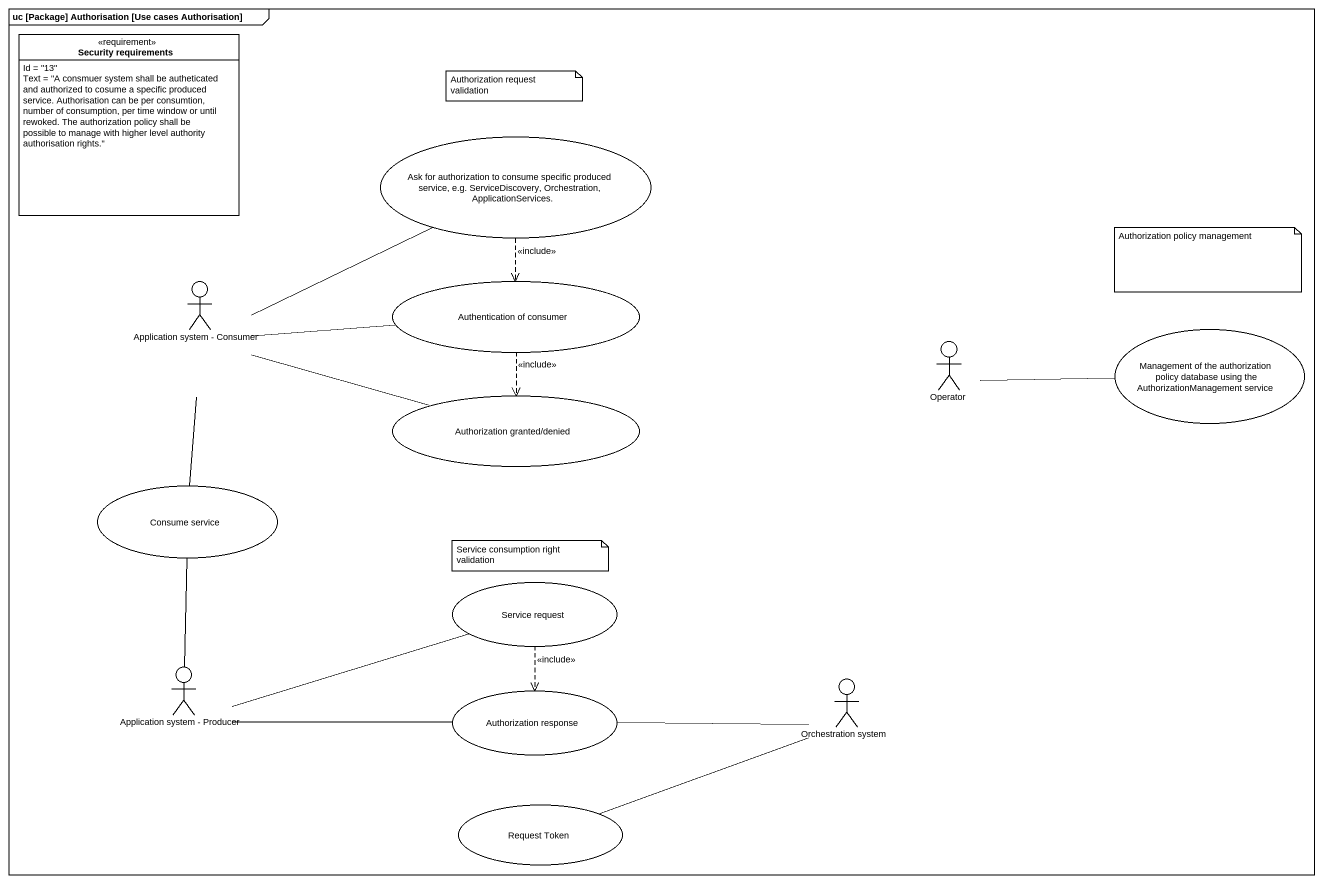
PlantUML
@startuml
mainframe uc [Package] Authorisation [Use cases Authorisation]
allowmixing
hide circle
hide empty members
class "Security requirements" as Security_requirements <<requirement>> {
  Id = "13"
  Text = "A consmuer system shall be autheticated and authorized to cosume a specific produced service. Authorisation can be per consumtion, number of consumption, per time window or until rewoked. The authorization policy shall be possible to manage with higher level authority authorisation rights."
}
usecase "Ask for authorization to consume specific produced service, e.g. ServiceDiscovery, Orchestration, ApplicationServices." as Ask_for_authorization_to
actor "Application system - Consumer" as Application_system_Consumer
usecase "Authentication of consumer" as Authentication_of_consumer
usecase "Management of the authorization policy database using the AuthorizationManagement service" as Management_of_the
actor Operator
usecase "Authorization granted/denied" as Authorization_granted_denied
usecase "Consume service" as Consume_service
usecase "Service request" as Service_request
actor "Application system - Producer" as Application_system_Producer
actor "Orchestration system" as Orchestration_system
usecase "Authorization response" as Authorization_response
usecase "Request Token" as Request_Token
Ask_for_authorization_to ..> Authentication_of_consumer : <<include>>
Application_system_Consumer -right- Ask_for_authorization_to
Application_system_Consumer -- Consume_service
Authentication_of_consumer -left- Application_system_Consumer
Authentication_of_consumer ..> Authorization_granted_denied : <<include>>
Operator -right- Management_of_the
Authorization_granted_denied -left- Application_system_Consumer
Consume_service -- Application_system_Producer
Service_request -left- Application_system_Producer
Service_request ..> Authorization_response : <<include>>
Authorization_response -left- Application_system_Producer
Authorization_response -right- Orchestration_system
Request_Token -right- Orchestration_system
note as N1
  Authorization request validation
end note
note as N2
  Authorization policy management
end note
note as N3
  Service consumption right validation
end note
@enduml
